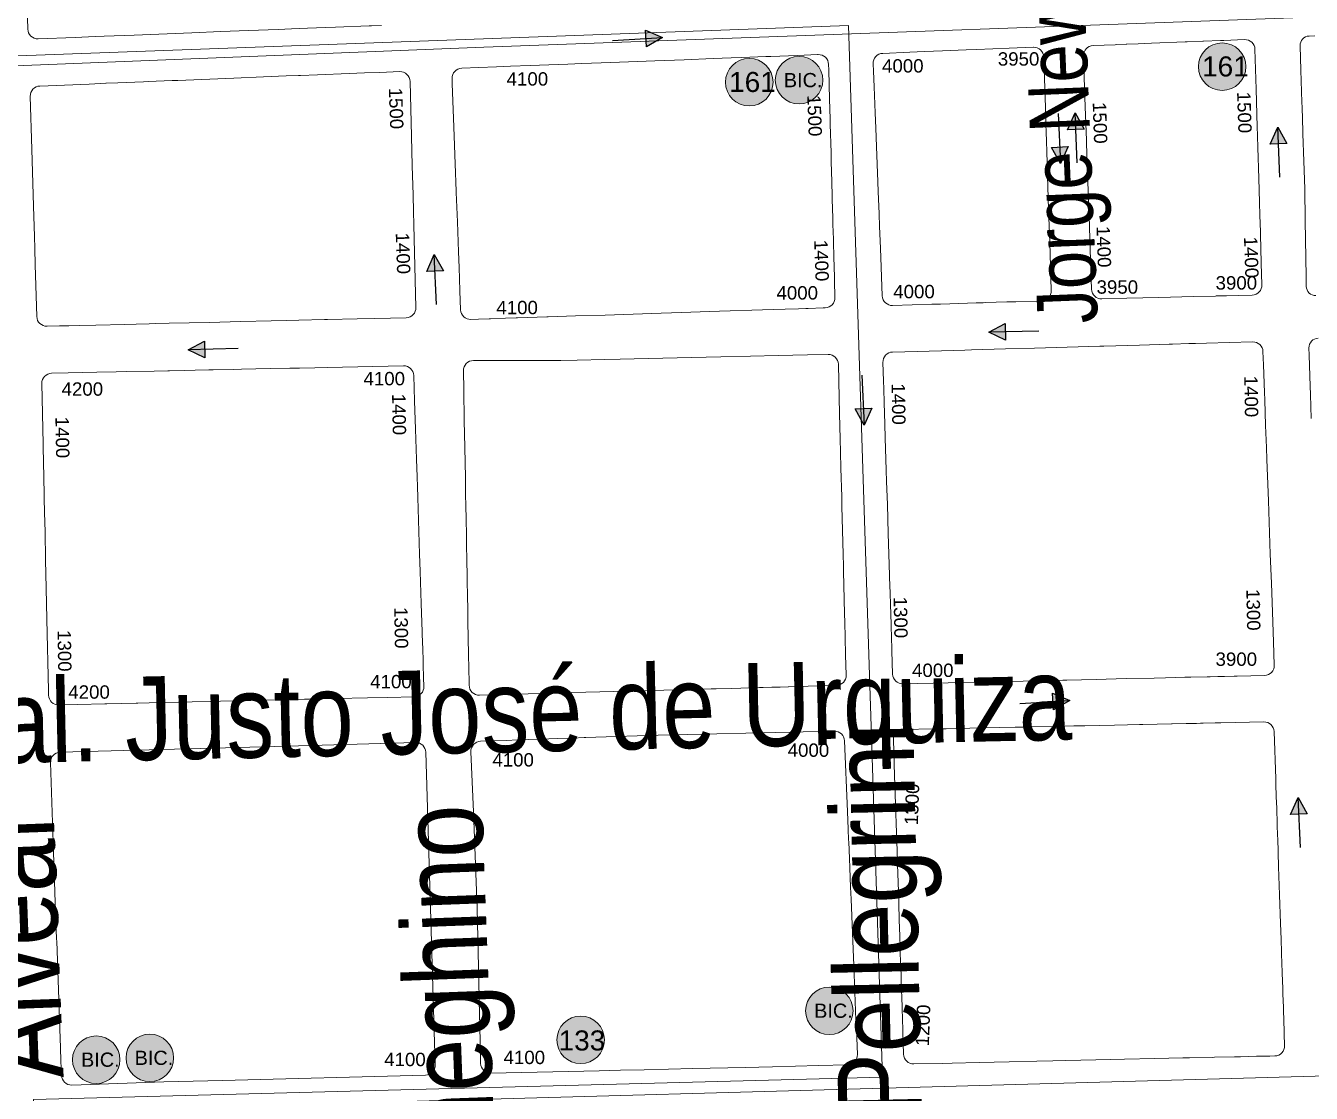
# Model space of a CAD drawing. Header units: millimetres. Extents: x 11558 to 23675, y 49449 to 61482.
# Drawn here: x 16240.6 to 16625.3, y 54677.6 to 54997.1 of the extents above; entities that cross this region are included whole.
import ezdxf

# ---------------------------------------------------------------- set-up
doc = ezdxf.new("R2010")
doc.units = ezdxf.units.MM
for name, color, linetype in [('0. plano base - nombres calles', 22, 'Continuous'), ('0. Plano Base - PLANO', 254, 'Continuous'), ('0. Plano base - sentido calles', 253, 'Continuous'), ('7. puesta en valor CC la lucila', 212, 'Continuous'), ('numeración', 7, 'Continuous')]:
    doc.layers.add(name, color=color, linetype=linetype)
doc.layers.add('Linea 133 ida', color=7, linetype='Continuous', true_color=0x940000)
doc.layers.add('linea 161 vuelta', color=7, linetype='Continuous', true_color=0x9d070c)
doc.layers.add('Linea Bicentenario Original', color=7, linetype='Continuous', true_color=0x0000cc, transparency=0.5)
doc.layers.get('7. puesta en valor CC la lucila').off()
doc.styles.get("Standard").update_dxf_attribs({"font": 'arial.ttf'})

# ---------------------------------------------------------------- blocks, each defined once
blk = doc.blocks.new('MANZANAS')
at = {"layer": '0. Plano Base - PLANO', "color": 0, "linetype": 'Continuous', "lineweight": 5}
for points in [[(5636594.23, 6177547.02, -0.41796), (5636590.4, 6177548.14), (5636589.05, 6177550.65), (5636581, 6177565.53), (5636576.51, 6177573.85), (5636572.46, 6177581.07), (5636568.47, 6177588.18), (5636568.07, 6177588.9), (5636564.63, 6177595.03), (5636563.85, 6177596.42), (5636559.16, 6177604.77), (5636555.56, 6177611.2, -0.413726), (5636556.62, 6177615.01), (5636558.12, 6177615.86)], [(5636609.94, 6177513.77), (5636606.44, 6177520.02), (5636605.23, 6177522.16), (5636600.67, 6177530.29), (5636599.61, 6177532.17, -0.416296), (5636600.69, 6177536)], [(5636308.81, 6177489.86), (5636306.15, 6177488.34), (5636305.61, 6177488.03), (5636296.84, 6177483.03), (5636294.25, 6177481.55), (5636289.56, 6177478.88), (5636285.34, 6177476.47), (5636281.89, 6177474.51), (5636274.23, 6177470.14), (5636266.95, 6177465.99), (5636259.42, 6177461.69), (5636244.48, 6177453.17), (5636236.64, 6177448.7), (5636234.26, 6177447.35), (5636229.12, 6177444.41), (5636219.46, 6177438.91, -0.416419), (5636215.36, 6177440.05), (5636210.6, 6177448.54)]]:
    blk.add_lwpolyline(points, format="xyb", dxfattribs=at)
for points in [[(5636544.38, 6177520.21), (5636537.84, 6177516.59, -0.411718), (5636533.78, 6177517.75), (5636527.97, 6177528.03), (5636526.57, 6177530.53), (5636524.46, 6177534.26), (5636521.74, 6177539.07), (5636514.22, 6177552.41), (5636511.84, 6177556.62), (5636506.93, 6177565.32), (5636501.21, 6177575.47), (5636500.41, 6177576.88), (5636499.44, 6177578.59, -0.412708), (5636500.57, 6177582.67), (5636506.28, 6177585.93), (5636506.63, 6177586.13), (5636509.17, 6177587.58), (5636509.33, 6177587.68), (5636512.24, 6177589.34), (5636515.73, 6177591.33), (5636524.51, 6177596.34), (5636524.68, 6177596.44), (5636524.99, 6177596.62), (5636529.13, 6177598.98), (5636529.31, 6177599.09), (5636533.73, 6177601.61), (5636534.6, 6177602.11), (5636539.95, 6177605.16, -0.417135), (5636544.06, 6177604.02), (5636548.41, 6177596.22), (5636549.87, 6177593.61), (5636551.69, 6177590.35), (5636553.55, 6177587.01), (5636555.38, 6177583.72), (5636556.62, 6177581.5), (5636558.5, 6177578.14), (5636559.79, 6177575.83), (5636561.43, 6177572.88), (5636562.87, 6177570.3), (5636566.43, 6177563.92), (5636568.24, 6177560.67), (5636570.66, 6177556.33), (5636571.15, 6177555.45), (5636573.07, 6177552.01), (5636575.27, 6177548.07), (5636578.4, 6177542.47, -0.415249), (5636577.23, 6177538.38), (5636573.6, 6177536.37), (5636570.51, 6177534.66), (5636570.46, 6177534.64), (5636567.77, 6177533.15), (5636567.62, 6177533.06), (5636561.85, 6177529.88), (5636552.75, 6177524.84)], [(5636479.11, 6177487.13), (5636472.05, 6177499.51), (5636468.81, 6177505.18), (5636466.95, 6177508.43), (5636463.62, 6177514.28), (5636462.19, 6177516.79), (5636456.94, 6177525.97), (5636454.21, 6177530.76), (5636451.93, 6177534.75), (5636448.08, 6177541.5), (5636445.74, 6177545.61), (5636444.67, 6177547.49, -0.413757), (5636445.78, 6177551.58), (5636452.81, 6177555.6), (5636456.66, 6177557.81), (5636461.3, 6177560.46), (5636467.48, 6177564), (5636470.11, 6177565.51), (5636478.64, 6177570.4), (5636484.86, 6177573.94), (5636484.93, 6177573.98, -0.416299), (5636489.03, 6177572.84), (5636489.06, 6177572.78), (5636489.45, 6177572.09), (5636494.95, 6177562.28), (5636496.48, 6177559.56), (5636498.92, 6177555.21), (5636499.98, 6177553.32), (5636501.4, 6177550.79), (5636501.67, 6177550.3), (5636502.65, 6177548.56), (5636502.76, 6177548.36), (5636504.66, 6177544.97), (5636506.35, 6177541.95), (5636506.43, 6177541.81), (5636508.05, 6177538.92), (5636511.34, 6177533.06), (5636516.14, 6177524.51), (5636523.24, 6177511.84, -0.414598), (5636522.09, 6177507.75), (5636521.37, 6177507.35), (5636521.23, 6177507.27), (5636515.34, 6177503.98), (5636513, 6177502.67), (5636507.47, 6177499.58), (5636506.86, 6177499.24), (5636504.99, 6177498.19), (5636498.11, 6177494.35), (5636495.66, 6177492.98), (5636493.45, 6177491.74), (5636483.18, 6177486, -0.411662)], [(5636465.62, 6177476.07), (5636465.25, 6177475.86), (5636465.1, 6177475.77), (5636461.12, 6177473.54), (5636460.58, 6177473.23), (5636458.61, 6177472.13), (5636455.16, 6177470.19), (5636449.2, 6177466.84), (5636438.03, 6177460.58), (5636425.51, 6177453.54), (5636422.81, 6177452.03), (5636408.14, 6177443.79), (5636400.43, 6177439.47), (5636393.28, 6177435.45), (5636392.95, 6177435.26), (5636385.22, 6177430.92), (5636384.95, 6177430.77), (5636382.16, 6177429.21), (5636378.24, 6177427), (5636377.86, 6177426.79), (5636375.04, 6177425.21), (5636373.11, 6177424.12, -0.412927), (5636369.03, 6177425.26), (5636366.23, 6177430.19), (5636364.48, 6177433.27), (5636362.81, 6177436.22), (5636360.47, 6177440.34), (5636356.04, 6177448.15), (5636351.69, 6177455.83), (5636351.51, 6177456.14), (5636347.47, 6177463.27), (5636343.41, 6177470.42), (5636340.71, 6177475.17), (5636335.64, 6177484.12), (5636334.87, 6177485.47, -0.413868), (5636336, 6177489.56), (5636340.46, 6177492.09), (5636345.08, 6177494.73), (5636348.7, 6177496.79), (5636353.82, 6177499.7), (5636356.24, 6177501.07), (5636363.62, 6177505.27), (5636367.25, 6177507.33), (5636374.84, 6177511.65), (5636386.31, 6177518.18), (5636393.9, 6177522.5), (5636401.45, 6177526.79), (5636406.16, 6177529.47), (5636408.95, 6177531.06), (5636415.18, 6177534.6), (5636416.51, 6177535.35), (5636423.39, 6177539.27), (5636428.58, 6177542.22), (5636428.79, 6177542.34, -0.417272), (5636432.89, 6177541.19), (5636433.75, 6177539.63), (5636437.97, 6177532.03), (5636440.82, 6177526.9), (5636441.57, 6177525.56), (5636445.77, 6177517.99), (5636447.07, 6177515.64), (5636449.93, 6177510.49), (5636454.28, 6177502.66), (5636454.8, 6177501.72), (5636456.15, 6177499.29), (5636458.31, 6177495.39), (5636461.31, 6177489.99), (5636461.38, 6177489.87), (5636461.81, 6177489.1), (5636466.78, 6177480.14, -0.412783)], [(5636587.88, 6177524.87), (5636589.87, 6177521.36), (5636593.94, 6177514.16), (5636595.02, 6177512.27), (5636598.81, 6177505.56), (5636602.02, 6177499.9), (5636603.82, 6177496.73), (5636608.69, 6177488.13), (5636609.92, 6177485.96), (5636617.8, 6177472.04), (5636622.08, 6177464.49), (5636626.32, 6177457), (5636630.71, 6177449.25), (5636634.15, 6177443.17, -0.418128), (5636632.99, 6177439.06), (5636625.79, 6177435.11), (5636625.04, 6177434.7), (5636622.5, 6177433.3), (5636621.75, 6177432.89), (5636621.51, 6177432.76), (5636620.76, 6177432.35), (5636618.7, 6177431.22), (5636617.97, 6177430.82), (5636613.67, 6177428.46), (5636613.17, 6177428.18), (5636612.94, 6177428.05), (5636612.89, 6177428.03), (5636612.8, 6177427.98), (5636612.44, 6177427.78), (5636612.07, 6177427.58), (5636606.98, 6177424.78), (5636604, 6177423.15), (5636596.64, 6177419.11), (5636588.84, 6177414.83), (5636581.14, 6177410.6), (5636580.1, 6177410.03), (5636576.51, 6177408.06), (5636573.68, 6177406.5), (5636569.62, 6177404.28), (5636565.93, 6177402.25), (5636538.09, 6177386.97, -0.411747), (5636534.03, 6177388.13), (5636530.62, 6177394.22), (5636530.47, 6177394.48), (5636528.52, 6177397.97), (5636528.44, 6177398.11), (5636527.27, 6177400.2), (5636527.23, 6177400.27), (5636526.73, 6177401.16), (5636523.83, 6177406.34), (5636522.18, 6177409.28), (5636519.89, 6177413.37), (5636519.59, 6177413.9), (5636517.99, 6177416.76), (5636513.47, 6177424.85), (5636509.22, 6177432.43), (5636505.87, 6177438.41), (5636504.22, 6177441.36), (5636499.48, 6177449.82), (5636497.47, 6177453.41), (5636495.86, 6177456.29), (5636494.35, 6177458.99), (5636492.3, 6177462.65), (5636491.13, 6177464.73), (5636488.44, 6177469.54, -0.415048), (5636489.6, 6177473.62), (5636505.6, 6177482.52), (5636508.51, 6177484.14), (5636510.26, 6177485.11), (5636519.16, 6177490.06), (5636526.75, 6177494.28), (5636543.78, 6177503.76), (5636544.85, 6177504.35), (5636554.24, 6177509.57), (5636562, 6177513.88), (5636562.85, 6177514.36), (5636567.11, 6177516.73), (5636568.81, 6177517.67), (5636571.72, 6177519.29), (5636583.81, 6177526.01, -0.411938)], [(5636324.11, 6177478.91), (5636332.05, 6177464.56), (5636336.36, 6177456.77), (5636340.55, 6177449.19), (5636343.01, 6177444.76), (5636344.83, 6177441.47), (5636344.9, 6177441.34), (5636348.93, 6177434.06), (5636356.86, 6177419.72, -0.41496), (5636355.68, 6177415.64), (5636347.49, 6177411.13), (5636342.8, 6177408.55), (5636335.07, 6177404.3), (5636334.22, 6177403.83), (5636327.5, 6177400.14), (5636324.31, 6177398.38), (5636320.27, 6177396.16), (5636312.32, 6177391.79), (5636303.99, 6177387.21), (5636293.54, 6177381.46), (5636289.8, 6177379.4), (5636288.24, 6177378.54), (5636284.87, 6177376.69), (5636281.91, 6177375.07), (5636274.25, 6177370.85), (5636269.89, 6177368.45), (5636267.19, 6177366.97), (5636267.05, 6177366.89), (5636264.91, 6177365.71), (5636264.75, 6177365.63), (5636261.46, 6177363.82, -0.412462), (5636257.4, 6177364.99), (5636249.87, 6177378.49), (5636247.47, 6177382.79), (5636245.72, 6177385.92), (5636241.31, 6177393.82), (5636233.02, 6177408.7), (5636225.3, 6177422.54, -0.41099), (5636226.43, 6177426.61), (5636239.22, 6177433.93), (5636243.57, 6177436.42), (5636243.66, 6177436.47), (5636246.74, 6177438.23), (5636253.33, 6177442.01), (5636254.58, 6177442.73), (5636260.79, 6177446.28), (5636261.56, 6177446.72), (5636262.27, 6177447.13), (5636276.85, 6177455.46), (5636284.58, 6177459.89), (5636290.5, 6177463.28), (5636293.7, 6177465.11), (5636294.21, 6177465.4), (5636298.59, 6177467.91), (5636306.86, 6177472.63), (5636310.82, 6177474.88), (5636314.85, 6177477.16), (5636320.01, 6177480.07, -0.416985)], [(5636520.67, 6177377.33), (5636513.3, 6177373.25), (5636508.09, 6177370.36), (5636508.04, 6177370.33), (5636505.95, 6177369.17), (5636503.76, 6177367.96), (5636501.45, 6177366.68), (5636500.6, 6177366.21), (5636500.53, 6177366.17), (5636493.23, 6177362.12), (5636489.15, 6177359.86), (5636487.89, 6177359.16), (5636485.78, 6177357.99), (5636477.97, 6177353.66), (5636470.61, 6177349.58), (5636466.5, 6177347.3), (5636462.43, 6177345.05), (5636451.43, 6177338.95), (5636444.33, 6177335.02), (5636439.99, 6177332.61), (5636432.47, 6177328.44), (5636427.2, 6177325.52, -0.416737), (5636423.11, 6177326.71), (5636422.88, 6177327.15), (5636422.71, 6177327.46), (5636418.73, 6177334.78), (5636414.01, 6177343.47), (5636412.31, 6177346.61), (5636410.34, 6177350.24), (5636408.24, 6177354.11), (5636406.56, 6177357.2), (5636406.15, 6177357.95), (5636404.86, 6177360.32), (5636403.41, 6177363), (5636402.94, 6177363.86), (5636401.74, 6177366.06), (5636399.29, 6177370.57), (5636397.51, 6177373.85), (5636395.8, 6177377.01), (5636393.41, 6177381.41), (5636389.14, 6177389.27), (5636385.31, 6177396.32), (5636380.93, 6177404.38), (5636378.18, 6177409.45, -0.420374), (5636379.44, 6177413.55), (5636387, 6177417.46), (5636387.31, 6177417.61), (5636391.69, 6177419.88), (5636395.27, 6177421.73), (5636396.5, 6177422.37), (5636399.43, 6177423.88), (5636402.65, 6177425.65), (5636406.93, 6177427.99), (5636414.21, 6177431.98), (5636418.17, 6177434.15), (5636421.86, 6177436.17), (5636429.43, 6177440.32), (5636436.96, 6177444.45), (5636444.67, 6177448.68), (5636452.44, 6177452.93), (5636459.72, 6177456.92), (5636467.38, 6177461.12), (5636472.8, 6177464.09, -0.413332), (5636476.87, 6177462.91), (5636481.71, 6177454.15), (5636483.98, 6177450.03), (5636484.04, 6177449.91), (5636487.64, 6177443.39), (5636489.59, 6177439.87), (5636491.91, 6177435.66), (5636496.04, 6177428.17), (5636497.41, 6177425.68), (5636504.4, 6177413.02), (5636506.04, 6177410.05), (5636506.84, 6177408.6), (5636508.83, 6177404.99), (5636512.94, 6177397.53), (5636514.15, 6177395.34), (5636516.39, 6177391.29), (5636518.87, 6177386.79), (5636521.84, 6177381.41, -0.413643)], [(5636643.27, 6177425.49), (5636650.23, 6177413.13), (5636650.38, 6177412.86), (5636650.95, 6177411.85), (5636652.84, 6177408.5), (5636654.54, 6177405.48), (5636656.89, 6177401.3), (5636658.64, 6177398.18), (5636658.93, 6177397.67), (5636663.11, 6177390.24), (5636667.27, 6177382.86), (5636671.47, 6177375.39), (5636673.75, 6177371.33), (5636675.72, 6177367.83), (5636675.89, 6177367.53), (5636678.63, 6177362.67), (5636679.97, 6177360.28), (5636680.88, 6177358.67), (5636681.83, 6177356.99), (5636683.74, 6177353.58), (5636684.52, 6177352.2), (5636685.37, 6177350.69), (5636687.64, 6177346.65), (5636689.38, 6177343.57, -0.417461), (5636688.2, 6177339.47), (5636686.89, 6177338.75), (5636683.42, 6177336.85), (5636679.19, 6177334.53), (5636677.89, 6177333.82), (5636677.63, 6177333.68), (5636672.36, 6177330.79), (5636671.72, 6177330.43), (5636665.76, 6177327.17), (5636664.03, 6177326.22), (5636656.7, 6177322.2), (5636648.76, 6177317.85), (5636641.2, 6177313.7), (5636633.36, 6177309.41), (5636629.95, 6177307.54), (5636625.75, 6177305.24), (5636618.43, 6177301.22), (5636610.6, 6177296.93), (5636603.51, 6177293.04), (5636600.92, 6177291.62), (5636593.43, 6177287.52, -0.411395), (5636589.37, 6177288.68), (5636586.14, 6177294.44), (5636585.79, 6177295.06), (5636582.68, 6177300.61), (5636582.37, 6177301.17), (5636578.65, 6177307.8), (5636578.16, 6177308.68), (5636577.76, 6177309.38), (5636575.88, 6177312.73), (5636574.44, 6177315.31), (5636573.8, 6177316.45), (5636572.04, 6177319.58), (5636569.71, 6177323.73), (5636569.51, 6177324.1), (5636565.53, 6177331.19), (5636561.6, 6177338.2), (5636561.16, 6177338.99), (5636558.16, 6177344.33), (5636556.97, 6177346.46), (5636552.76, 6177353.96), (5636548.54, 6177361.49), (5636543.35, 6177370.75, -0.417262), (5636544.52, 6177374.84), (5636552.62, 6177379.27), (5636552.8, 6177379.37), (5636553.02, 6177379.49), (5636555.81, 6177381.02), (5636559.16, 6177382.85), (5636559.28, 6177382.92), (5636562.03, 6177384.42), (5636569.66, 6177388.59), (5636573.94, 6177390.94), (5636576.16, 6177392.15), (5636577.3, 6177392.77), (5636584.7, 6177396.83), (5636589.34, 6177399.36), (5636592.21, 6177400.94), (5636596.16, 6177403.09), (5636599.95, 6177405.17), (5636603.36, 6177407.04), (5636606.59, 6177408.8), (5636607.39, 6177409.24), (5636614.99, 6177413.4), (5636615.13, 6177413.47), (5636618.79, 6177415.47), (5636621.49, 6177416.95), (5636622.57, 6177417.54), (5636623.29, 6177417.94), (5636626.45, 6177419.67), (5636627.89, 6177420.45), (5636639.22, 6177426.65, -0.410661)], [(5636410.06, 6177316.08), (5636403.21, 6177312.31), (5636397.82, 6177309.36), (5636389.75, 6177304.92), (5636382.46, 6177300.92), (5636381.28, 6177300.27), (5636377.89, 6177298.41), (5636377.59, 6177298.24), (5636374.6, 6177296.6), (5636367.23, 6177292.55), (5636362.8, 6177290.11), (5636359.25, 6177288.16), (5636356.69, 6177286.76), (5636351.83, 6177284.09), (5636344.65, 6177280.15), (5636343.53, 6177279.53), (5636337.57, 6177276.26), (5636337.12, 6177276.01), (5636329.49, 6177271.82), (5636328.96, 6177271.52), (5636321.8, 6177267.59), (5636318.27, 6177265.65), (5636318.01, 6177265.51), (5636316.84, 6177264.87, -0.414705), (5636312.77, 6177266.06), (5636312.08, 6177267.32), (5636301.82, 6177286.05), (5636297.39, 6177294.15), (5636293.32, 6177301.59), (5636289.3, 6177308.95), (5636286.54, 6177313.98), (5636284.48, 6177317.76), (5636280.98, 6177324.15), (5636279.76, 6177326.39), (5636276.66, 6177332.05), (5636267.99, 6177347.89, -0.414324), (5636269.18, 6177351.97), (5636273.55, 6177354.35), (5636281.09, 6177358.48), (5636286.1, 6177361.22), (5636288.92, 6177362.76), (5636296.15, 6177366.71), (5636299.71, 6177368.65), (5636300.12, 6177368.87), (5636303.97, 6177370.98), (5636306.9, 6177372.59), (5636310.44, 6177374.52), (5636311.59, 6177375.15), (5636316.83, 6177378.01), (5636319.05, 6177379.23), (5636326.56, 6177383.34), (5636331.72, 6177386.15), (5636334.3, 6177387.56), (5636338.29, 6177389.75), (5636341.58, 6177391.54), (5636361.61, 6177402.49, -0.410842), (5636365.66, 6177401.33), (5636369.35, 6177394.75), (5636373.52, 6177387.34), (5636377.91, 6177379.52), (5636380.52, 6177374.86), (5636380.58, 6177374.76), (5636381.93, 6177372.36), (5636383.54, 6177369.49), (5636390.18, 6177357.67), (5636390.34, 6177357.39), (5636391.7, 6177354.96), (5636391.78, 6177354.82), (5636394.41, 6177350.13), (5636399.07, 6177341.84), (5636400.5, 6177339.29), (5636403.2, 6177334.49), (5636403.38, 6177334.16), (5636403.56, 6177333.84), (5636405.81, 6177329.84), (5636407.37, 6177327.05), (5636408.1, 6177325.77), (5636409.93, 6177322.51), (5636411.24, 6177320.18, -0.416961)], [(5636478.31, 6177227.91), (5636472.73, 6177238.1), (5636471.43, 6177240.49), (5636466.61, 6177249.29), (5636456, 6177268.69), (5636441.69, 6177293.67), (5636432.72, 6177309.33, -0.415951), (5636433.85, 6177313.43), (5636440.52, 6177317.2), (5636443.54, 6177318.9), (5636451.66, 6177323.49), (5636453.96, 6177324.79), (5636457.84, 6177326.98), (5636460.9, 6177328.71), (5636461.31, 6177328.94), (5636469.18, 6177333.39), (5636480.15, 6177339.59), (5636491.78, 6177345.96), (5636506.94, 6177354.25), (5636514.81, 6177358.56), (5636518.24, 6177360.44), (5636526.43, 6177364.92, -0.408613), (5636530.47, 6177363.78), (5636540.97, 6177345.43), (5636543.6, 6177340.85), (5636545.22, 6177338.01), (5636545.5, 6177337.53), (5636547.96, 6177333.23), (5636549.35, 6177330.8), (5636552.25, 6177325.74), (5636554.05, 6177322.58), (5636559.03, 6177313.89), (5636563.88, 6177305.41), (5636567.89, 6177298.41), (5636572.05, 6177291.14), (5636572.12, 6177291.03), (5636577.13, 6177282.27, -0.41863), (5636575.98, 6177278.15), (5636568.36, 6177273.94), (5636556.31, 6177267.28), (5636549.1, 6177263.3), (5636535.44, 6177255.81), (5636522.65, 6177248.8), (5636516.42, 6177245.38), (5636510.8, 6177242.3), (5636482.38, 6177226.71, -0.414521)], [(5636465.28, 6177217.15), (5636412.11, 6177187.77), (5636396.78, 6177179.3), (5636372.72, 6177165.76, -0.413682), (5636368.64, 6177166.9), (5636367.55, 6177168.82), (5636366.57, 6177170.57), (5636364.52, 6177174.19), (5636363.21, 6177176.5), (5636348.88, 6177201.86), (5636348.56, 6177202.42), (5636345.77, 6177207.36), (5636345.28, 6177208.22), (5636343.15, 6177211.99), (5636340.1, 6177217.38), (5636335.81, 6177224.97), (5636322.56, 6177248.42, -0.416565), (5636323.72, 6177252.52), (5636367, 6177276.53), (5636389.22, 6177288.86), (5636416.76, 6177304.13, -0.413464), (5636420.83, 6177302.97), (5636466.45, 6177221.24, -0.415471)]]:
    blk.add_lwpolyline(points, format="xyb", close=True, dxfattribs=at)
blk = doc.blocks.new('161vuelta')
at = {"layer": 'linea 161 vuelta', "lineweight": 211, "true_color": 0xededed}
h = blk.add_hatch(color=7, dxfattribs=at)
h.dxf.hatch_style = 1
edge = h.paths.add_edge_path()
edge.add_arc((0, 0), 7.11, 0, 360)
at = {"layer": 'linea 161 vuelta', "lineweight": 9}
blk.add_circle((0, 0), 7.11, dxfattribs=at)
at = {"layer": 'linea 161 vuelta', "lineweight": 9, "insert": (-6.03, 3.07), "char_height": 6, "attachment_point": 1}
blk.add_mtext_dynamic_manual_height_columns('161', width=16.4579, gutter_width=12.5, heights=[0], dxfattribs=at)
blk = doc.blocks.new('bic. original ida')
at = {"layer": 'Linea Bicentenario Original', "lineweight": 211, "true_color": 0xededed, "transparency": 33554674}
h = blk.add_hatch(color=7, dxfattribs=at)
h.dxf.hatch_style = 1
edge = h.paths.add_edge_path()
edge.add_arc((0, 0), 7.11, 0, 360)
at = {"layer": 'Linea Bicentenario Original', "color": 165, "lineweight": 9, "true_color": 0x5e67af}
blk.add_circle((0, 0), 7.11, dxfattribs=at)
at = {"layer": 'Linea Bicentenario Original', "color": 165, "lineweight": 15, "true_color": 0x5e67af, "insert": (-4.55, 2.15), "char_height": 4.25, "attachment_point": 1}
blk.add_mtext_dynamic_manual_height_columns('BIC.', width=16.4579, gutter_width=12.5, heights=[0], dxfattribs=at)
blk = doc.blocks.new('bic. original vuelta')
at = {"layer": 'Linea Bicentenario Original', "lineweight": 211, "true_color": 0xededed, "transparency": 33554674}
h = blk.add_hatch(color=7, dxfattribs=at)
h.dxf.hatch_style = 1
edge = h.paths.add_edge_path()
edge.add_arc((0, 0), 7.11, 0, 360)
at = {"layer": 'Linea Bicentenario Original', "color": 14, "lineweight": 15, "true_color": 0x8c0d0d}
blk.add_circle((0, 0), 7.11, dxfattribs=at)
at = {"layer": 'Linea Bicentenario Original', "color": 14, "lineweight": 15, "true_color": 0x8c0d0d, "insert": (-4.55, 2.15), "char_height": 4.25, "attachment_point": 1}
blk.add_mtext_dynamic_manual_height_columns('BIC.', width=16.4579, gutter_width=12.5, heights=[0], dxfattribs=at)
blk = doc.blocks.new('133 ida')
at = {"layer": 'Linea 133 ida', "lineweight": 211, "true_color": 0xededed}
h = blk.add_hatch(color=7, dxfattribs=at)
h.dxf.hatch_style = 1
edge = h.paths.add_edge_path()
edge.add_arc((0, 0), 7.11, 0, 360)
at = {"layer": 'Linea 133 ida', "lineweight": 9}
blk.add_circle((0, 0), 7.11, dxfattribs=at)
at = {"layer": 'Linea 133 ida', "lineweight": 15, "insert": (-6.61, 2.83), "char_height": 6, "attachment_point": 1}
blk.add_mtext_dynamic_manual_height_columns('133', width=16.4579, gutter_width=12.5, heights=[0], dxfattribs=at)

msp = doc.modelspace()

# ---------------------------------------------------------------- hatches: boundary and pattern name
at = {"layer": '0. Plano base - sentido calles', "linetype": 'Continuous', "lineweight": 25, "ltscale": 2, "true_color": 0x1a1a1a}
h = msp.add_hatch(color=250, dxfattribs=at)
h.dxf.hatch_style = 1
h.paths.add_polyline_path([(16431.19, 54993.57), (16426.04, 54995.76), (16426.19, 54993.27)])
h.paths.add_polyline_path([(16431.19, 54993.57), (16426.19, 54993.27), (16426.34, 54990.77)])
h = msp.add_hatch(color=250, dxfattribs=at)
h.dxf.hatch_style = 1
h.paths.add_polyline_path([(16554.61, 54970.99), (16552.34, 54965.88), (16554.84, 54965.99)])
h.paths.add_polyline_path([(16554.61, 54970.99), (16554.84, 54965.99), (16557.34, 54966.11)])
h = msp.add_hatch(color=250, dxfattribs=at)
h.dxf.hatch_style = 1
h.paths.add_polyline_path([(16615.3, 54966.7), (16613.02, 54961.59), (16615.52, 54961.7)])
h.paths.add_polyline_path([(16615.3, 54966.7), (16615.52, 54961.7), (16618.02, 54961.81)])
h = msp.add_hatch(color=250, dxfattribs=at)
h.dxf.hatch_style = 1
h.paths.add_polyline_path([(16550.3, 54955.78), (16552.57, 54960.89), (16550.07, 54960.77)])
h.paths.add_polyline_path([(16550.3, 54955.78), (16550.07, 54960.77), (16547.58, 54960.66)])
h = msp.add_hatch(color=250, dxfattribs=at)
h.dxf.hatch_style = 1
h.paths.add_polyline_path([(16362.86, 54928.58), (16360.58, 54923.48), (16363.08, 54923.59)])
h.paths.add_polyline_path([(16362.86, 54928.58), (16363.08, 54923.59), (16365.58, 54923.69)])
h = msp.add_hatch(color=250, dxfattribs=at)
h.dxf.hatch_style = 1
h.paths.add_polyline_path([(16528.79, 54905.34), (16533.84, 54902.95), (16533.78, 54905.45)])
h.paths.add_polyline_path([(16528.79, 54905.34), (16533.78, 54905.45), (16533.73, 54907.95)])
h = msp.add_hatch(color=250, dxfattribs=at)
h.dxf.hatch_style = 1
h.paths.add_polyline_path([(16289.17, 54900.08), (16294.23, 54897.69), (16294.17, 54900.19)])
h.paths.add_polyline_path([(16289.17, 54900.08), (16294.17, 54900.19), (16294.11, 54902.69)])
h = msp.add_hatch(color=250, dxfattribs=at)
h.dxf.hatch_style = 1
h.paths.add_polyline_path([(16491.49, 54877.51), (16493.77, 54882.61), (16491.27, 54882.51)])
h.paths.add_polyline_path([(16491.49, 54877.51), (16491.27, 54882.51), (16488.77, 54882.4)])
h = msp.add_hatch(color=250, dxfattribs=at)
h.dxf.hatch_style = 1
h.paths.add_polyline_path([(16553.06, 54795.13), (16547.91, 54797.32), (16548.07, 54794.83)])
h.paths.add_polyline_path([(16553.06, 54795.13), (16548.07, 54794.83), (16548.22, 54792.33)])
h = msp.add_hatch(color=250, dxfattribs=at)
h.dxf.hatch_style = 1
h.paths.add_polyline_path([(16621.4, 54766.14), (16619.12, 54761.03), (16621.62, 54761.14)])
h.paths.add_polyline_path([(16621.4, 54766.14), (16621.62, 54761.14), (16624.11, 54761.25)])
at = {"layer": 'Linea Bicentenario Original', "lineweight": 15, "true_color": 0x8c0d0d}
h = msp.add_hatch(dxfattribs=at)
h.set_pattern_fill('AR-HBONE', color=14)
h.set_pattern_definition([(45, (1637.99, 1394.04), (1e-14, 143.6841), [304.8, -101.6]), (135, (1709.83, 1465.89), (1e-14, 143.6841), [304.8, -101.6])])
h.paths.add_polyline_path([(16478.83, 54703.84, 1), (16487.19, 54703.84, 1)])
h.paths.add_polyline_path([(16479.45, 54701.2), (16487.49, 54701.2), (16487.49, 54706.35), (16479.45, 54706.35)], flags=9)
h = msp.add_hatch(dxfattribs=at)
h.set_pattern_fill('AR-HBONE', color=14)
h.set_pattern_definition([(45, (1418.38, 1376.51), (1e-14, 143.6841), [304.8, -101.6]), (135, (1490.22, 1448.35), (1e-14, 143.6841), [304.8, -101.6])])
h.paths.add_polyline_path([(16259.22, 54686.3, 1), (16267.59, 54686.3, 1)])
h.paths.add_polyline_path([(16259.85, 54683.66), (16267.89, 54683.66), (16267.89, 54688.81), (16259.85, 54688.81)], flags=9)

# ---------------------------------------------------------------- linework, layer by layer
at = {"layer": '0. Plano base - sentido calles', "color": 250, "linetype": 'Continuous', "lineweight": 25, "ltscale": 2, "true_color": 0x1a1a1a}
for points in [[(16416.21, 54992.66), (16431.19, 54993.57), (16426.34, 54990.77), (16426.04, 54995.76), (16431.19, 54993.57)], [(16549.62, 54970.76), (16550.3, 54955.78), (16547.58, 54960.66), (16552.57, 54960.89), (16550.3, 54955.78)], [(16555.3, 54956), (16554.61, 54970.99), (16557.34, 54966.11), (16552.34, 54965.88), (16554.61, 54970.99)], [(16615.96, 54951.71), (16615.3, 54966.7), (16618.02, 54961.81), (16613.02, 54961.59), (16615.3, 54966.7)], [(16363.52, 54913.6), (16362.86, 54928.58), (16365.58, 54923.69), (16360.58, 54923.48), (16362.86, 54928.58)], [(16543.78, 54905.69), (16528.79, 54905.34), (16533.73, 54907.95), (16533.84, 54902.95), (16528.79, 54905.34)], [(16304.16, 54900.43), (16289.17, 54900.08), (16294.11, 54902.69), (16294.23, 54897.69), (16289.17, 54900.08)], [(16490.84, 54892.5), (16491.49, 54877.51), (16488.77, 54882.4), (16493.77, 54882.61), (16491.49, 54877.51)], [(16538.08, 54794.23), (16553.06, 54795.13), (16548.22, 54792.33), (16547.91, 54797.32), (16553.06, 54795.13)], [(16622.05, 54751.15), (16621.4, 54766.14), (16624.11, 54761.25), (16619.12, 54761.03), (16621.4, 54766.14)]]:
    msp.add_lwpolyline(points, dxfattribs=at)
at = {"layer": 'Linea 133 ida', "lineweight": 15}
msp.add_lwpolyline([(19562.59, 53365.53), (19583.19, 53563.54), (19603.79, 53766.03), (19616.26, 53891.75), (19630.97, 54062.57), (19646.27, 54181.66), (19657.19, 54298.97), (19673.26, 54494.3), (19682.32, 54637.76), (19691.69, 54754.78, 0.452211), (19684.26, 54762.45, -0.013337), (19426.39, 54756.93), (18399.86, 54732.21), (15988.39, 54664.92)], format="xyb", dxfattribs=at)
at = {"layer": 'linea 161 vuelta', "lineweight": 15}
msp.add_lwpolyline([(15107.87, 54923.15), (15678.91, 54955.59), (16109.67, 54979.94), (16377.73, 54990.61), (16669.3, 55001.24)], dxfattribs=at)
at = {"layer": 'Linea Bicentenario Original', "color": 14, "lineweight": 15, "true_color": 0x8c0d0d}
msp.add_lwpolyline([(17030.34, 54095.76), (16510.55, 54095.76), (16433, 54130.27), (16029.17, 54119.52), (15933.92, 54140.66), (15802.84, 54135.15), (15487.94, 54131.14), (15488.34, 54235.98), (15959.94, 54250.02), (16055.77, 54226.42), (16214.32, 54238.48), (16240.39, 54344.73), (16252.45, 54344.4), (16242.96, 54675.72), (16496.98, 54682.46), (16486.8, 54997.12), (16232.59, 54987.87), (16074.88, 54980.26), (15748.57, 54962.35), (15474.96, 54947.17), (15468.93, 55089.76)], dxfattribs=at)

# ---------------------------------------------------------------- block references
at = {"layer": '0. Plano Base - PLANO', "color": 28, "lineweight": 5, "true_color": 0x0d0d0d, "rotation": 332.5463477508169}
msp.add_blockref('MANZANAS', (-7833237.48, -2828296.13), dxfattribs=at)
at = {"layer": '7. puesta en valor CC la lucila', "color": 250, "lineweight": 30, "rotation": 332.5463477508169}
msp.add_blockref('MANZANAS', (-7833237.48, -2828296.13), dxfattribs=at)
at = {"layer": 'Linea 133 ida', "lineweight": 15}
msp.add_blockref('133 ida', (16406.66, 54693.59), dxfattribs=at)
at = {"layer": 'linea 161 vuelta', "lineweight": 15}
for p in [(16598.66, 54984.8), (16457.12, 54980.15)]:
    msp.add_blockref('161vuelta', p, dxfattribs=at)
at = {"layer": 'Linea Bicentenario Original', "lineweight": 15}
for name, p in [('bic. original vuelta', (16472.03, 54980.75)), ('bic. original vuelta', (16481.1, 54702.29)), ('bic. original ida', (16277.74, 54688.2)), ('bic. original vuelta', (16261.69, 54687.65))]:
    msp.add_blockref(name, p, dxfattribs=at)

# ---------------------------------------------------------------- texts
at = {"layer": '0. plano base - nombres calles', "color": 250, "lineweight": 15, "true_color": 0x1a1a1a, "attachment_point": 1}
for s, width, insert, char_height, rotation in [('{\\fArial Narrow|b0|i0|c0|p34;Jorge Newbery}', 329.255, (16543.46, 54907.48), 18, 92.3184), ('{\\fArial Narrow|b0|i0|c0|p34;Gral. Justo José de Urquiza}', 402.1449, (16199.97, 54800.63), 25, 1.2666), ('{\\fArial Narrow|b0|i0|c0|p34;Carlos Pellegrini}', 329.255, (16485.88, 54579.7), 25, 91.2868), ('{\\fArial Narrow|b0|i0|c0|p34;Gral. Carlos María de Alvear}', 396.3435, (16237.51, 54399.93), 25, 92.1477), ('{\\fArial Narrow|b0|i0|c0|p34;Florentino Ameghino}', 329.255, (16362.03, 54499.35), 25, 92.1477)]:
    msp.add_mtext_dynamic_manual_height_columns(s, width=width, gutter_width=12.5, heights=[0], dxfattribs=dict(at, insert=insert, char_height=char_height, rotation=rotation))
at = {"layer": 'numeración', "color": 251, "true_color": 0x606162, "char_height": 4, "attachment_point": 1}
for s, insert in [('3950', (16531.51, 54989.11)), ('4000', (16496.87, 54987.04)), ('4100', (16384.51, 54983.13)), ('3900', (16596.68, 54922.11)), ('4000', (16465.27, 54919.12)), ('4000', (16500.22, 54919.49)), ('3950', (16561.06, 54920.87)), ('4100', (16381.44, 54914.72)), ('4100', (16341.67, 54893.45)), ('4200', (16251.32, 54890.34)), ('3900', (16596.67, 54809.51)), ('4100', (16343.68, 54802.79)), ('4000', (16505.84, 54806.18)), ('4200', (16253.33, 54799.68)), ('4000', (16468.62, 54782.29)), ('4100', (16380.24, 54779.39)), ('4100', (16347.87, 54689.73)), ('4100', (16383.59, 54690.35))]:
    msp.add_mtext_dynamic_manual_height_columns(s, width=16.0314, gutter_width=12.5, heights=[0], dxfattribs=dict(at, insert=insert))
for s, insert, rotation in [('1500', (16353.24, 54978.6), 271.991), ('1500', (16478.48, 54976.43), 271.991), ('1500', (16607.1, 54977.39), 271.991), ('1500', (16563.9, 54974.26), 271.991), ('1400', (16355.31, 54935.23), 271.991), ('1400', (16565.03, 54937.21), 271.991), ('1400', (16609.17, 54934.03), 271.991), ('1400', (16480.55, 54933.06), 271.991), ('1400', (16609.25, 54892.36), 271.0472), ('1400', (16503.7, 54890.09), 271.0472), ('1400', (16354.22, 54886.99), 271.0472), ('1400', (16253.46, 54880.1), 271.0472), ('1300', (16504.33, 54826.25), 271.0472), ('1300', (16609.89, 54828.52), 271.0472), ('1300', (16354.86, 54823.15), 271.0472), ('1300', (16254.09, 54816.26), 271.0472), ('1300', (16503.58, 54757.95), 87.8753), ('1200', (16506.88, 54691.81), 87.8753)]:
    msp.add_mtext_dynamic_manual_height_columns(s, width=16.0314, gutter_width=12.5, heights=[0], dxfattribs=dict(at, insert=insert, rotation=rotation))

doc.saveas('drawing.dxf')
